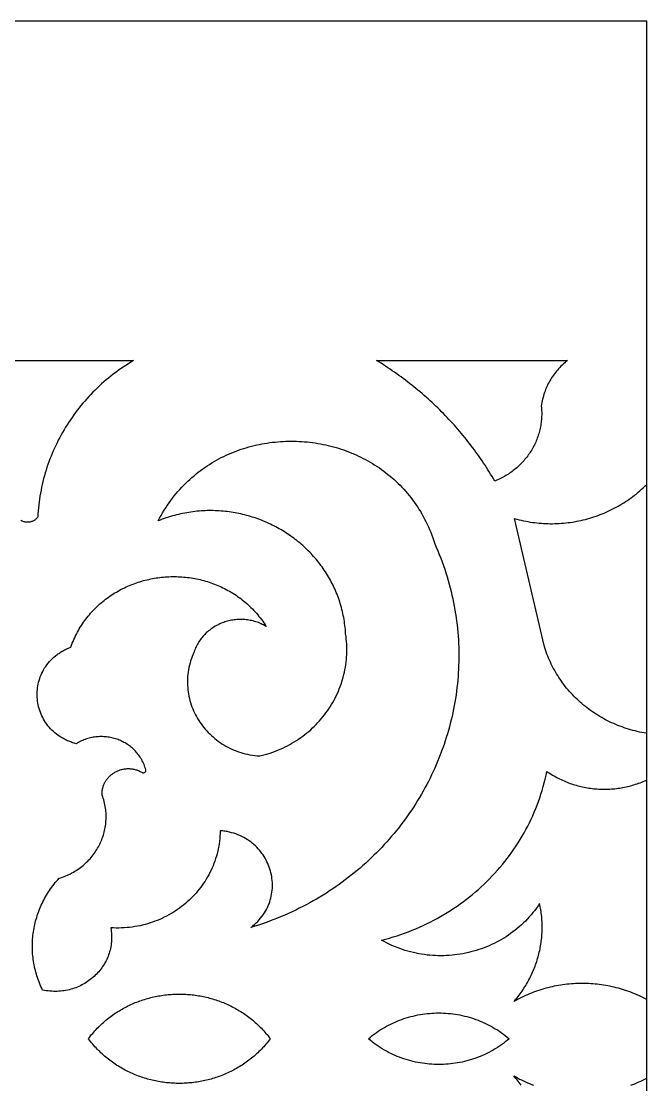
# Model space of a CAD drawing. Extents: x -167 to 167, y -60 to 60.
# Drawn here: x 129.8 to 166.7, y -2.7 to 60 of the extents above; entities that cross this region are included whole.
import ezdxf

# ---------------------------------------------------------------- set-up
doc = ezdxf.new("R2010")
doc.units = 0
doc.header["$MEASUREMENT"] = 0
doc.layers.add('LAYER_1', color=18, linetype='CONTINUOUS')

msp = doc.modelspace()

# ---------------------------------------------------------------- linework, layer by layer
at = {"layer": 'LAYER_1'}
for points in [[(166.732, -60), (166.732, 60), (-166.732, 60), (-166.732, -60)], [(161.969, 39.932), (161.892, 39.863), (161.817, 39.793), (161.744, 39.723), (161.672, 39.652), (161.603, 39.58), (161.536, 39.506), (161.47, 39.432), (161.407, 39.358), (161.346, 39.282), (161.286, 39.205), (161.229, 39.127), (161.173, 39.048), (161.12, 38.967), (161.068, 38.886), (161.019, 38.804), (160.972, 38.72), (160.926, 38.635), (160.883, 38.549), (160.842, 38.462), (160.803, 38.373), (160.766, 38.283), (160.731, 38.192), (160.698, 38.099), (160.668, 38.005), (160.639, 37.909), (160.613, 37.812), (160.589, 37.713), (160.567, 37.613), (160.547, 37.511), (160.529, 37.408), (160.514, 37.303), (160.522, 37.214), (160.529, 37.125), (160.533, 37.037), (160.536, 36.949), (160.537, 36.861), (160.536, 36.774), (160.533, 36.686), (160.528, 36.599), (160.522, 36.512), (160.514, 36.426), (160.504, 36.34), (160.492, 36.254), (160.478, 36.169), (160.463, 36.084), (160.446, 36), (160.427, 35.916), (160.406, 35.833), (160.384, 35.75), (160.36, 35.668), (160.334, 35.586), (160.307, 35.505), (160.278, 35.424), (160.248, 35.344), (160.215, 35.265), (160.182, 35.186), (160.146, 35.109), (160.109, 35.031), (160.071, 34.955), (160.031, 34.879), (159.989, 34.804), (159.946, 34.73), (159.902, 34.657), (159.856, 34.585), (159.808, 34.513), (159.759, 34.443), (159.709, 34.373), (159.657, 34.304), (159.604, 34.237), (159.549, 34.17), (159.493, 34.104), (159.435, 34.039), (159.376, 33.976), (159.316, 33.913), (159.255, 33.851), (159.192, 33.791), (159.128, 33.732), (159.062, 33.674), (158.995, 33.617), (158.927, 33.561), (158.858, 33.507), (158.788, 33.453), (158.716, 33.401), (158.643, 33.351), (158.569, 33.302), (158.493, 33.254), (158.417, 33.207), (158.339, 33.162), (158.26, 33.118), (158.18, 33.076), (158.099, 33.035), (158.017, 32.995), (157.934, 32.957), (157.85, 32.921), (157.764, 32.886), (157.685, 33.021), (157.606, 33.156), (157.525, 33.29), (157.443, 33.423), (157.36, 33.556), (157.276, 33.688), (157.191, 33.819), (157.105, 33.95), (157.018, 34.08), (156.929, 34.209), (156.84, 34.337), (156.75, 34.465), (156.659, 34.592), (156.567, 34.719), (156.474, 34.844), (156.379, 34.969), (156.284, 35.093), (156.188, 35.217), (156.091, 35.339), (155.993, 35.461), (155.894, 35.582), (155.794, 35.703), (155.693, 35.822), (155.591, 35.941), (155.488, 36.059), (155.384, 36.176), (155.279, 36.293), (155.174, 36.408), (155.067, 36.523), (154.959, 36.637), (154.851, 36.751), (154.741, 36.863), (154.631, 36.975), (154.52, 37.085), (154.408, 37.195), (154.295, 37.304), (154.181, 37.413), (154.066, 37.52), (153.95, 37.627), (153.834, 37.732), (153.716, 37.837), (153.598, 37.941), (153.479, 38.044), (153.359, 38.147), (153.238, 38.248), (153.117, 38.349), (152.994, 38.448), (152.871, 38.547), (152.747, 38.645), (152.622, 38.741), (152.496, 38.837), (152.369, 38.932), (152.242, 39.027), (152.114, 39.12), (151.985, 39.212), (151.855, 39.303), (151.724, 39.394), (151.593, 39.483), (151.461, 39.572), (151.328, 39.659), (151.194, 39.746), (151.059, 39.831), (150.924, 39.916), (150.788, 39.999), (162.048, 40)], [(145.916, 35.236), (146.074, 35.232), (146.232, 35.226), (146.389, 35.217), (146.546, 35.205), (146.703, 35.191), (146.86, 35.174), (147.016, 35.154), (147.172, 35.132), (147.328, 35.108), (147.483, 35.08), (147.637, 35.05), (147.792, 35.018), (147.945, 34.983), (148.098, 34.945), (148.25, 34.905), (148.402, 34.863), (148.552, 34.817), (148.702, 34.769), (148.852, 34.719), (149, 34.666), (149.147, 34.611), (149.293, 34.553), (149.439, 34.492), (149.583, 34.429), (149.726, 34.363), (149.868, 34.295), (150.009, 34.224), (150.149, 34.151), (150.287, 34.075), (150.424, 33.997), (150.559, 33.916), (150.694, 33.833), (150.826, 33.747), (150.958, 33.659), (151.087, 33.568), (151.216, 33.475), (151.342, 33.379), (151.467, 33.281), (151.59, 33.18), (151.712, 33.077), (151.831, 32.971), (151.949, 32.863), (152.065, 32.752), (152.179, 32.639), (152.291, 32.523), (152.401, 32.405), (152.509, 32.285), (152.614, 32.162), (152.718, 32.036), (152.819, 31.908), (152.919, 31.778), (153.016, 31.645), (153.11, 31.51), (153.203, 31.373), (153.292, 31.233), (153.38, 31.09), (153.465, 30.945), (153.547, 30.798), (153.627, 30.648), (153.704, 30.496), (153.779, 30.342), (153.851, 30.185), (153.92, 30.025), (153.986, 29.864), (154.049, 29.7), (154.11, 29.533), (154.167, 29.364), (154.222, 29.193), (154.316, 28.979), (154.407, 28.764), (154.495, 28.549), (154.579, 28.333), (154.66, 28.117), (154.737, 27.9), (154.812, 27.683), (154.883, 27.466), (154.951, 27.248), (155.015, 27.031), (155.077, 26.813), (155.135, 26.594), (155.19, 26.376), (155.242, 26.157), (155.29, 25.938), (155.336, 25.719), (155.378, 25.5), (155.417, 25.281), (155.453, 25.062), (155.486, 24.843), (155.516, 24.624), (155.543, 24.405), (155.566, 24.186), (155.587, 23.967), (155.605, 23.748), (155.619, 23.529), (155.631, 23.31), (155.639, 23.092), (155.645, 22.874), (155.647, 22.656), (155.647, 22.438), (155.643, 22.221), (155.637, 22.003), (155.628, 21.787), (155.615, 21.57), (155.6, 21.354), (155.582, 21.138), (155.561, 20.923), (155.537, 20.709), (155.511, 20.494), (155.481, 20.281), (155.449, 20.067), (155.414, 19.855), (155.376, 19.643), (155.335, 19.431), (155.291, 19.22), (155.245, 19.01), (155.196, 18.801), (155.144, 18.592), (155.089, 18.384), (155.032, 18.177), (154.971, 17.971), (154.909, 17.765), (154.843, 17.56), (154.775, 17.357), (154.704, 17.154), (154.63, 16.952), (154.554, 16.751), (154.475, 16.551), (154.394, 16.351), (154.31, 16.153), (154.223, 15.956), (154.134, 15.76), (154.042, 15.566), (153.948, 15.372), (153.851, 15.179), (153.752, 14.988), (153.65, 14.798), (153.545, 14.609), (153.438, 14.421), (153.329, 14.235), (153.217, 14.05), (153.102, 13.866), (152.986, 13.684), (152.866, 13.503), (152.745, 13.323), (152.62, 13.145), (152.494, 12.968), (152.365, 12.793), (152.234, 12.619), (152.1, 12.447), (151.964, 12.276), (151.826, 12.107), (151.685, 11.94), (151.542, 11.774), (151.397, 11.61), (151.249, 11.448), (151.099, 11.287), (150.947, 11.128), (150.793, 10.971), (150.636, 10.816), (150.478, 10.662), (150.317, 10.51), (150.153, 10.36), (149.988, 10.213), (149.82, 10.067), (149.65, 9.922), (149.478, 9.78), (149.304, 9.64), (149.128, 9.502), (148.95, 9.366), (148.769, 9.232), (148.587, 9.1), (148.402, 8.971), (148.216, 8.843), (148.027, 8.718), (147.836, 8.594), (147.643, 8.473), (147.448, 8.355), (147.252, 8.238), (147.053, 8.124), (146.852, 8.012), (146.649, 7.903), (146.444, 7.796), (146.238, 7.691), (146.029, 7.589), (145.818, 7.489), (145.606, 7.392), (145.392, 7.297), (145.175, 7.205), (144.957, 7.115), (144.737, 7.028), (144.515, 6.944), (144.292, 6.862), (144.066, 6.783), (143.839, 6.706), (143.61, 6.632), (143.379, 6.561), (143.434, 6.604), (143.488, 6.647), (143.54, 6.691), (143.592, 6.736), (143.642, 6.781), (143.69, 6.827), (143.784, 6.921), (143.873, 7.016), (143.956, 7.114), (144.035, 7.214), (144.109, 7.316), (144.178, 7.419), (144.242, 7.525), (144.301, 7.631), (144.355, 7.739), (144.405, 7.849), (144.45, 7.959), (144.49, 8.071), (144.526, 8.183), (144.557, 8.296), (144.584, 8.41), (144.606, 8.525), (144.624, 8.639), (144.637, 8.754), (144.646, 8.87), (144.65, 8.985), (144.651, 9.1), (144.646, 9.216), (144.638, 9.33), (144.626, 9.445), (144.609, 9.559), (144.588, 9.672), (144.563, 9.784), (144.534, 9.896), (144.502, 10.006), (144.465, 10.115), (144.424, 10.223), (144.379, 10.33), (144.331, 10.435), (144.279, 10.539), (144.222, 10.64), (144.163, 10.74), (144.099, 10.838), (144.032, 10.933), (143.961, 11.027), (143.887, 11.118), (143.809, 11.206), (143.728, 11.292), (143.643, 11.375), (143.555, 11.456), (143.463, 11.533), (143.368, 11.607), (143.27, 11.678), (143.168, 11.746), (143.063, 11.81), (142.955, 11.871), (142.844, 11.928), (142.73, 11.981), (142.613, 12.03), (142.492, 12.075), (142.369, 12.116), (142.243, 12.152), (142.114, 12.185), (142.048, 12.199), (141.982, 12.212), (141.914, 12.224), (141.847, 12.235), (141.778, 12.245), (141.709, 12.253), (141.639, 12.26), (141.568, 12.266), (141.564, 12.11), (141.556, 11.956), (141.544, 11.803), (141.528, 11.65), (141.507, 11.499), (141.483, 11.35), (141.454, 11.201), (141.422, 11.054), (141.386, 10.909), (141.346, 10.765), (141.302, 10.622), (141.255, 10.481), (141.204, 10.342), (141.15, 10.204), (141.092, 10.069), (141.031, 9.935), (140.966, 9.802), (140.898, 9.672), (140.827, 9.543), (140.752, 9.417), (140.674, 9.292), (140.594, 9.17), (140.51, 9.05), (140.423, 8.932), (140.333, 8.816), (140.24, 8.702), (140.145, 8.591), (140.046, 8.482), (139.945, 8.375), (139.841, 8.271), (139.735, 8.17), (139.626, 8.071), (139.515, 7.974), (139.401, 7.881), (139.284, 7.789), (139.166, 7.701), (139.045, 7.616), (138.922, 7.533), (138.796, 7.453), (138.669, 7.376), (138.539, 7.303), (138.408, 7.232), (138.274, 7.164), (138.139, 7.1), (138.001, 7.038), (137.862, 6.98), (137.721, 6.925), (137.579, 6.874), (137.435, 6.826), (137.289, 6.781), (137.142, 6.74), (136.993, 6.702), (136.843, 6.668), (136.691, 6.638), (136.539, 6.611), (136.385, 6.588), (136.229, 6.569), (136.073, 6.553), (135.915, 6.541), (135.757, 6.534), (135.598, 6.53), (135.437, 6.53), (135.276, 6.535), (135.114, 6.543), (135.131, 6.438), (135.145, 6.333), (135.156, 6.229), (135.163, 6.125), (135.166, 6.023), (135.166, 5.92), (135.162, 5.819), (135.156, 5.718), (135.146, 5.619), (135.132, 5.52), (135.116, 5.422), (135.096, 5.325), (135.074, 5.229), (135.048, 5.134), (135.019, 5.041), (134.988, 4.948), (134.953, 4.857), (134.916, 4.768), (134.876, 4.679), (134.834, 4.592), (134.788, 4.506), (134.74, 4.422), (134.69, 4.34), (134.637, 4.258), (134.582, 4.179), (134.524, 4.101), (134.464, 4.025), (134.402, 3.951), (134.337, 3.879), (134.27, 3.808), (134.202, 3.74), (134.131, 3.673), (134.058, 3.609), (133.983, 3.546), (133.906, 3.486), (133.828, 3.427), (133.748, 3.371), (133.665, 3.318), (133.582, 3.266), (133.496, 3.217), (133.409, 3.171), (133.321, 3.126), (133.231, 3.085), (133.139, 3.045), (133.047, 3.009), (132.952, 2.975), (132.857, 2.944), (132.761, 2.915), (132.663, 2.89), (132.564, 2.867), (132.464, 2.847), (132.363, 2.83), (132.261, 2.816), (132.159, 2.805), (132.055, 2.797), (131.951, 2.793), (131.846, 2.791), (131.74, 2.793), (131.634, 2.798), (131.527, 2.806), (131.419, 2.818), (131.311, 2.833), (131.203, 2.852), (131.094, 2.874), (131.045, 2.977), (130.997, 3.08), (130.952, 3.184), (130.909, 3.288), (130.869, 3.393), (130.83, 3.498), (130.793, 3.604), (130.759, 3.71), (130.726, 3.817), (130.696, 3.924), (130.668, 4.031), (130.642, 4.139), (130.618, 4.246), (130.596, 4.354), (130.576, 4.463), (130.558, 4.571), (130.542, 4.68), (130.529, 4.788), (130.517, 4.897), (130.507, 5.006), (130.5, 5.115), (130.495, 5.224), (130.491, 5.333), (130.49, 5.442), (130.491, 5.551), (130.494, 5.66), (130.498, 5.768), (130.505, 5.877), (130.514, 5.985), (130.525, 6.093), (130.538, 6.201), (130.553, 6.309), (130.57, 6.416), (130.589, 6.524), (130.61, 6.63), (130.633, 6.737), (130.657, 6.843), (130.684, 6.949), (130.713, 7.054), (130.744, 7.159), (130.777, 7.263), (130.812, 7.367), (130.849, 7.47), (130.887, 7.573), (130.928, 7.675), (130.971, 7.776), (131.016, 7.877), (131.062, 7.977), (131.111, 8.076), (131.161, 8.175), (131.214, 8.273), (131.268, 8.37), (131.324, 8.466), (131.383, 8.562), (131.443, 8.656), (131.505, 8.75), (131.569, 8.843), (131.635, 8.934), (131.702, 9.025), (131.772, 9.115), (131.844, 9.204), (131.917, 9.291), (131.993, 9.378), (132.07, 9.464), (132.17, 9.495), (132.268, 9.529), (132.365, 9.565), (132.46, 9.603), (132.554, 9.643), (132.646, 9.686), (132.737, 9.73), (132.826, 9.777), (132.913, 9.825), (132.999, 9.876), (133.083, 9.928), (133.165, 9.982), (133.246, 10.039), (133.325, 10.096), (133.402, 10.156), (133.478, 10.217), (133.551, 10.28), (133.623, 10.345), (133.693, 10.411), (133.762, 10.479), (133.828, 10.548), (133.892, 10.619), (133.955, 10.691), (134.015, 10.765), (134.074, 10.839), (134.131, 10.916), (134.185, 10.993), (134.238, 11.072), (134.288, 11.151), (134.337, 11.232), (134.383, 11.314), (134.428, 11.397), (134.47, 11.482), (134.51, 11.567), (134.548, 11.653), (134.583, 11.739), (134.617, 11.827), (134.648, 11.916), (134.677, 12.005), (134.704, 12.095), (134.728, 12.186), (134.75, 12.277), (134.77, 12.369), (134.787, 12.462), (134.802, 12.555), (134.815, 12.648), (134.825, 12.742), (134.833, 12.837), (134.838, 12.932), (134.841, 13.027), (134.841, 13.122), (134.839, 13.218), (134.834, 13.313), (134.826, 13.409), (134.816, 13.505), (134.804, 13.602), (134.789, 13.698), (134.771, 13.794), (134.75, 13.89), (134.727, 13.986), (134.701, 14.082), (134.672, 14.178), (134.641, 14.273), (134.606, 14.368), (134.605, 14.424), (134.605, 14.478), (134.607, 14.532), (134.611, 14.585), (134.617, 14.638), (134.625, 14.69), (134.635, 14.741), (134.647, 14.791), (134.66, 14.841), (134.675, 14.89), (134.692, 14.938), (134.71, 14.985), (134.73, 15.031), (134.751, 15.076), (134.774, 15.121), (134.798, 15.164), (134.824, 15.207), (134.851, 15.248), (134.88, 15.289), (134.91, 15.328), (134.941, 15.367), (134.973, 15.404), (135.007, 15.44), (135.042, 15.475), (135.078, 15.509), (135.115, 15.542), (135.153, 15.574), (135.192, 15.605), (135.232, 15.634), (135.273, 15.662), (135.314, 15.689), (135.357, 15.714), (135.401, 15.738), (135.445, 15.761), (135.49, 15.783), (135.536, 15.803), (135.582, 15.821), (135.629, 15.839), (135.677, 15.855), (135.725, 15.869), (135.774, 15.882), (135.823, 15.893), (135.873, 15.903), (135.923, 15.911), (135.973, 15.918), (136.024, 15.923), (136.075, 15.927), (136.126, 15.928), (136.178, 15.929), (136.229, 15.927), (136.281, 15.924), (136.333, 15.919), (136.385, 15.912), (136.437, 15.904), (136.488, 15.893), (136.54, 15.881), (136.592, 15.867), (136.644, 15.852), (136.695, 15.834), (136.746, 15.814), (136.797, 15.793), (136.848, 15.769), (136.898, 15.744), (136.948, 15.716), (136.969, 15.704), (136.992, 15.695), (137.014, 15.69), (137.036, 15.688), (137.058, 15.69), (137.08, 15.694), (137.1, 15.702), (137.119, 15.712), (137.136, 15.725), (137.151, 15.74), (137.164, 15.757), (137.175, 15.775), (137.182, 15.796), (137.186, 15.818), (137.186, 15.841), (137.182, 15.864), (137.159, 15.944), (137.134, 16.023), (137.107, 16.1), (137.077, 16.176), (137.046, 16.25), (137.012, 16.323), (136.976, 16.394), (136.938, 16.464), (136.898, 16.532), (136.856, 16.598), (136.812, 16.664), (136.766, 16.727), (136.719, 16.789), (136.67, 16.849), (136.619, 16.908), (136.566, 16.965), (136.512, 17.021), (136.456, 17.074), (136.399, 17.126), (136.341, 17.176), (136.281, 17.225), (136.22, 17.272), (136.157, 17.317), (136.093, 17.36), (136.028, 17.401), (135.962, 17.441), (135.895, 17.478), (135.826, 17.514), (135.757, 17.548), (135.687, 17.58), (135.616, 17.61), (135.544, 17.638), (135.471, 17.664), (135.397, 17.688), (135.323, 17.71), (135.248, 17.731), (135.173, 17.749), (135.097, 17.765), (135.02, 17.779), (134.943, 17.79), (134.866, 17.8), (134.788, 17.808), (134.71, 17.813), (134.631, 17.816), (134.553, 17.818), (134.474, 17.816), (134.395, 17.813), (134.316, 17.807), (134.237, 17.8), (134.159, 17.789), (134.08, 17.777), (134.001, 17.762), (133.923, 17.745), (133.845, 17.726), (133.767, 17.704), (133.689, 17.68), (133.612, 17.653), (133.535, 17.624), (133.459, 17.593), (133.383, 17.559), (133.308, 17.522), (133.233, 17.483), (133.159, 17.442), (133.086, 17.398), (133.018, 17.416), (132.951, 17.436), (132.886, 17.456), (132.821, 17.478), (132.757, 17.5), (132.694, 17.524), (132.632, 17.549), (132.571, 17.575), (132.512, 17.601), (132.453, 17.629), (132.395, 17.658), (132.338, 17.688), (132.282, 17.718), (132.227, 17.75), (132.12, 17.816), (132.017, 17.885), (131.919, 17.958), (131.824, 18.034), (131.733, 18.113), (131.647, 18.195), (131.564, 18.28), (131.485, 18.367), (131.411, 18.457), (131.34, 18.55), (131.274, 18.645), (131.211, 18.741), (131.153, 18.84), (131.099, 18.941), (131.049, 19.043), (131.003, 19.147), (130.961, 19.253), (130.924, 19.359), (130.89, 19.467), (130.861, 19.576), (130.835, 19.686), (130.814, 19.797), (130.797, 19.908), (130.785, 20.02), (130.776, 20.132), (130.772, 20.244), (130.772, 20.357), (130.776, 20.469), (130.784, 20.581), (130.796, 20.693), (130.813, 20.804), (130.834, 20.915), (130.859, 21.025), (130.889, 21.134), (130.922, 21.243), (130.96, 21.35), (131.003, 21.455), (131.049, 21.56), (131.1, 21.663), (131.155, 21.764), (131.214, 21.863), (131.278, 21.96), (131.346, 22.056), (131.419, 22.149), (131.495, 22.239), (131.577, 22.328), (131.662, 22.413), (131.752, 22.496), (131.846, 22.576), (131.945, 22.652), (131.995, 22.69), (132.047, 22.726), (132.101, 22.762), (132.155, 22.796), (132.21, 22.83), (132.267, 22.863), (132.324, 22.895), (132.383, 22.926), (132.443, 22.957), (132.503, 22.986), (132.565, 23.014), (132.628, 23.042), (132.693, 23.068), (132.758, 23.093), (132.8, 23.208), (132.844, 23.321), (132.89, 23.432), (132.937, 23.542), (132.987, 23.651), (133.038, 23.758), (133.091, 23.863), (133.145, 23.967), (133.202, 24.069), (133.26, 24.17), (133.319, 24.269), (133.38, 24.366), (133.443, 24.462), (133.507, 24.557), (133.573, 24.649), (133.641, 24.741), (133.709, 24.83), (133.78, 24.918), (133.851, 25.005), (133.924, 25.09), (133.999, 25.173), (134.075, 25.255), (134.152, 25.335), (134.23, 25.414), (134.31, 25.491), (134.391, 25.566), (134.473, 25.64), (134.556, 25.712), (134.64, 25.782), (134.726, 25.851), (134.813, 25.918), (134.9, 25.984), (134.989, 26.048), (135.079, 26.111), (135.17, 26.171), (135.261, 26.231), (135.354, 26.288), (135.448, 26.344), (135.542, 26.398), (135.638, 26.451), (135.734, 26.502), (135.831, 26.551), (135.929, 26.599), (136.027, 26.645), (136.126, 26.689), (136.226, 26.732), (136.327, 26.773), (136.428, 26.812), (136.53, 26.85), (136.633, 26.886), (136.736, 26.92), (136.839, 26.953), (136.944, 26.984), (137.048, 27.013), (137.153, 27.041), (137.259, 27.067), (137.365, 27.091), (137.471, 27.114), (137.578, 27.134), (137.685, 27.154), (137.792, 27.171), (137.9, 27.187), (138.007, 27.201), (138.116, 27.213), (138.224, 27.224), (138.332, 27.233), (138.441, 27.24), (138.549, 27.245), (138.658, 27.249), (138.767, 27.251), (138.876, 27.251), (138.985, 27.25), (139.094, 27.247), (139.203, 27.242), (139.311, 27.235), (139.42, 27.227), (139.529, 27.217), (139.637, 27.205), (139.745, 27.191), (139.853, 27.176), (139.961, 27.159), (140.069, 27.14), (140.176, 27.119), (140.283, 27.096), (140.39, 27.072), (140.496, 27.046), (140.602, 27.018), (140.707, 26.989), (140.812, 26.958), (140.917, 26.924), (141.021, 26.89), (141.124, 26.853), (141.227, 26.814), (141.33, 26.774), (141.432, 26.732), (141.533, 26.688), (141.633, 26.642), (141.733, 26.595), (141.833, 26.546), (141.931, 26.495), (142.029, 26.442), (142.126, 26.387), (142.222, 26.33), (142.317, 26.272), (142.411, 26.212), (142.505, 26.15), (142.597, 26.086), (142.689, 26.02), (142.78, 25.953), (142.869, 25.883), (142.958, 25.812), (143.046, 25.739), (143.132, 25.664), (143.217, 25.587), (143.302, 25.509), (143.385, 25.428), (143.467, 25.346), (143.548, 25.261), (143.627, 25.175), (143.705, 25.087), (143.782, 24.998), (143.858, 24.906), (143.932, 24.812), (144.005, 24.717), (144.076, 24.62), (144.147, 24.52), (144.215, 24.419), (144.282, 24.316), (144.207, 24.359), (144.132, 24.399), (144.055, 24.437), (143.979, 24.473), (143.901, 24.506), (143.823, 24.536), (143.745, 24.565), (143.666, 24.591), (143.587, 24.614), (143.508, 24.636), (143.428, 24.655), (143.348, 24.671), (143.268, 24.686), (143.188, 24.698), (143.108, 24.708), (143.027, 24.716), (142.947, 24.722), (142.867, 24.725), (142.787, 24.726), (142.707, 24.726), (142.627, 24.723), (142.547, 24.717), (142.468, 24.71), (142.389, 24.701), (142.31, 24.69), (142.232, 24.676), (142.155, 24.661), (142.077, 24.643), (142.001, 24.624), (141.925, 24.603), (141.849, 24.579), (141.775, 24.554), (141.701, 24.527), (141.628, 24.497), (141.555, 24.466), (141.484, 24.433), (141.414, 24.398), (141.344, 24.362), (141.276, 24.323), (141.208, 24.283), (141.142, 24.241), (141.077, 24.197), (141.013, 24.151), (140.95, 24.103), (140.889, 24.054), (140.829, 24.003), (140.77, 23.951), (140.713, 23.896), (140.657, 23.84), (140.603, 23.783), (140.55, 23.723), (140.499, 23.662), (140.45, 23.6), (140.402, 23.536), (140.356, 23.47), (140.312, 23.403), (140.27, 23.334), (140.229, 23.263), (140.191, 23.192), (140.155, 23.118), (140.12, 23.043), (140.088, 22.967), (140.058, 22.889), (140.029, 22.81), (139.972, 22.68), (139.919, 22.548), (139.872, 22.417), (139.828, 22.285), (139.79, 22.153), (139.755, 22.021), (139.726, 21.889), (139.7, 21.756), (139.68, 21.624), (139.663, 21.492), (139.651, 21.36), (139.643, 21.229), (139.639, 21.097), (139.64, 20.967), (139.644, 20.836), (139.653, 20.707), (139.666, 20.578), (139.682, 20.45), (139.703, 20.322), (139.727, 20.196), (139.755, 20.07), (139.788, 19.946), (139.823, 19.822), (139.863, 19.7), (139.906, 19.579), (139.952, 19.46), (140.003, 19.342), (140.056, 19.225), (140.113, 19.11), (140.174, 18.997), (140.238, 18.885), (140.305, 18.776), (140.375, 18.668), (140.449, 18.562), (140.525, 18.458), (140.605, 18.356), (140.688, 18.257), (140.774, 18.16), (140.863, 18.065), (140.955, 17.972), (141.049, 17.882), (141.147, 17.795), (141.247, 17.71), (141.35, 17.628), (141.456, 17.549), (141.564, 17.472), (141.675, 17.399), (141.788, 17.328), (141.904, 17.261), (142.022, 17.197), (142.143, 17.136), (142.266, 17.079), (142.391, 17.024), (142.518, 16.974), (142.648, 16.927), (142.78, 16.883), (142.914, 16.844), (143.05, 16.808), (143.188, 16.776), (143.328, 16.747), (143.469, 16.723), (143.613, 16.703), (143.759, 16.687), (143.906, 16.676), (144.063, 16.714), (144.219, 16.756), (144.373, 16.801), (144.525, 16.849), (144.675, 16.901), (144.823, 16.956), (144.969, 17.014), (145.114, 17.075), (145.256, 17.139), (145.396, 17.206), (145.535, 17.276), (145.671, 17.349), (145.805, 17.425), (145.936, 17.503), (146.066, 17.584), (146.193, 17.668), (146.318, 17.755), (146.441, 17.844), (146.561, 17.935), (146.679, 18.03), (146.795, 18.126), (146.908, 18.225), (147.018, 18.326), (147.126, 18.43), (147.232, 18.536), (147.335, 18.644), (147.435, 18.754), (147.532, 18.866), (147.627, 18.981), (147.719, 19.097), (147.809, 19.215), (147.895, 19.335), (147.979, 19.457), (148.06, 19.581), (148.137, 19.706), (148.212, 19.833), (148.284, 19.962), (148.353, 20.093), (148.419, 20.225), (148.482, 20.358), (148.542, 20.493), (148.598, 20.629), (148.651, 20.767), (148.701, 20.906), (148.748, 21.046), (148.792, 21.187), (148.832, 21.33), (148.869, 21.474), (148.902, 21.618), (148.932, 21.764), (148.959, 21.91), (148.981, 22.058), (149.001, 22.206), (149.017, 22.355), (149.029, 22.505), (149.038, 22.656), (149.043, 22.807), (149.044, 22.959), (149.041, 23.111), (149.035, 23.264), (149.025, 23.418), (149.011, 23.571), (148.993, 23.725), (148.971, 23.88), (148.963, 24.004), (148.953, 24.127), (148.942, 24.249), (148.928, 24.371), (148.912, 24.491), (148.895, 24.612), (148.876, 24.731), (148.855, 24.85), (148.832, 24.967), (148.807, 25.085), (148.78, 25.201), (148.752, 25.316), (148.722, 25.431), (148.69, 25.545), (148.656, 25.658), (148.621, 25.77), (148.584, 25.881), (148.545, 25.992), (148.505, 26.101), (148.463, 26.21), (148.419, 26.318), (148.374, 26.425), (148.327, 26.531), (148.279, 26.636), (148.229, 26.74), (148.177, 26.843), (148.124, 26.946), (148.07, 27.047), (148.014, 27.147), (147.956, 27.246), (147.897, 27.345), (147.837, 27.442), (147.775, 27.538), (147.712, 27.634), (147.647, 27.728), (147.581, 27.821), (147.513, 27.913), (147.445, 28.004), (147.375, 28.094), (147.303, 28.183), (147.231, 28.271), (147.157, 28.358), (147.082, 28.443), (147.005, 28.528), (146.927, 28.611), (146.849, 28.693), (146.769, 28.774), (146.687, 28.854), (146.605, 28.933), (146.522, 29.01), (146.437, 29.087), (146.351, 29.162), (146.264, 29.235), (146.177, 29.308), (146.088, 29.379), (145.998, 29.45), (145.907, 29.518), (145.815, 29.586), (145.722, 29.652), (145.628, 29.717), (145.533, 29.781), (145.437, 29.843), (145.341, 29.904), (145.243, 29.964), (145.145, 30.022), (145.045, 30.079), (144.945, 30.135), (144.844, 30.189), (144.742, 30.242), (144.64, 30.294), (144.536, 30.344), (144.432, 30.393), (144.327, 30.44), (144.221, 30.486), (144.115, 30.53), (144.008, 30.573), (143.9, 30.614), (143.792, 30.654), (143.683, 30.693), (143.573, 30.73), (143.463, 30.765), (143.352, 30.799), (143.241, 30.832), (143.129, 30.863), (143.017, 30.892), (142.903, 30.92), (142.79, 30.946), (142.676, 30.97), (142.561, 30.994), (142.447, 31.015), (142.331, 31.035), (142.215, 31.053), (142.099, 31.07), (141.983, 31.084), (141.866, 31.098), (141.748, 31.109), (141.631, 31.119), (141.513, 31.128), (141.395, 31.134), (141.276, 31.139), (141.157, 31.142), (141.038, 31.143), (140.919, 31.143), (140.799, 31.141), (140.68, 31.137), (140.56, 31.132), (140.44, 31.124), (140.32, 31.115), (140.199, 31.104), (140.079, 31.091), (139.958, 31.077), (139.838, 31.061), (139.717, 31.042), (139.596, 31.022), (139.476, 31), (139.355, 30.976), (139.234, 30.951), (139.114, 30.923), (138.993, 30.894), (138.872, 30.862), (138.752, 30.829), (138.631, 30.794), (138.511, 30.757), (138.391, 30.718), (138.271, 30.676), (138.151, 30.633), (138.031, 30.588), (137.911, 30.541), (137.996, 30.701), (138.083, 30.858), (138.172, 31.012), (138.264, 31.163), (138.358, 31.312), (138.454, 31.458), (138.553, 31.6), (138.654, 31.74), (138.757, 31.878), (138.862, 32.012), (138.97, 32.144), (139.079, 32.272), (139.191, 32.398), (139.304, 32.522), (139.42, 32.642), (139.537, 32.76), (139.656, 32.874), (139.777, 32.987), (139.9, 33.096), (140.025, 33.202), (140.151, 33.306), (140.279, 33.407), (140.408, 33.505), (140.539, 33.601), (140.671, 33.694), (140.805, 33.784), (140.941, 33.871), (141.077, 33.956), (141.215, 34.037), (141.355, 34.116), (141.495, 34.193), (141.637, 34.266), (141.78, 34.337), (141.924, 34.406), (142.069, 34.471), (142.215, 34.534), (142.362, 34.594), (142.51, 34.651), (142.659, 34.706), (142.809, 34.758), (142.959, 34.807), (143.111, 34.854), (143.263, 34.897), (143.416, 34.939), (143.569, 34.977), (143.723, 35.013), (143.878, 35.046), (144.033, 35.077), (144.188, 35.105), (144.344, 35.13), (144.5, 35.152), (144.657, 35.172), (144.814, 35.189), (144.971, 35.204), (145.128, 35.216), (145.286, 35.225), (145.443, 35.232), (145.601, 35.236), (145.759, 35.237)], [(139.255, 2.632), (139.35, 2.63), (139.445, 2.626), (139.539, 2.622), (139.634, 2.616), (139.728, 2.609), (139.823, 2.601), (139.917, 2.591), (140.011, 2.58), (140.106, 2.568), (140.199, 2.554), (140.293, 2.54), (140.387, 2.524), (140.48, 2.506), (140.573, 2.488), (140.666, 2.468), (140.759, 2.446), (140.851, 2.424), (140.943, 2.4), (141.035, 2.375), (141.126, 2.349), (141.217, 2.321), (141.308, 2.292), (141.398, 2.262), (141.488, 2.231), (141.578, 2.198), (141.667, 2.164), (141.756, 2.128), (141.844, 2.092), (141.932, 2.054), (142.019, 2.015), (142.106, 1.974), (142.193, 1.932), (142.278, 1.889), (142.364, 1.845), (142.448, 1.799), (142.532, 1.752), (142.616, 1.704), (142.699, 1.655), (142.781, 1.604), (142.863, 1.552), (142.944, 1.499), (143.024, 1.444), (143.104, 1.388), (143.183, 1.331), (143.261, 1.272), (143.338, 1.213), (143.415, 1.152), (143.491, 1.089), (143.566, 1.026), (143.64, 0.961), (143.714, 0.895), (143.786, 0.827), (143.858, 0.758), (143.929, 0.688), (143.999, 0.617), (144.069, 0.544), (144.137, 0.47), (144.204, 0.395), (144.271, 0.319), (144.336, 0.241), (144.4, 0.162), (144.464, 0.082), (144.526, 0), (144.464, -0.082), (144.4, -0.162), (144.336, -0.241), (144.271, -0.319), (144.204, -0.395), (144.137, -0.47), (144.069, -0.544), (143.999, -0.617), (143.929, -0.688), (143.858, -0.758), (143.786, -0.827), (143.714, -0.895), (143.64, -0.961), (143.566, -1.026), (143.491, -1.089), (143.415, -1.152), (143.338, -1.213), (143.261, -1.272), (143.183, -1.331), (143.104, -1.388), (143.024, -1.444), (142.944, -1.499), (142.863, -1.552), (142.781, -1.604), (142.699, -1.655), (142.616, -1.704), (142.532, -1.752), (142.448, -1.799), (142.364, -1.845), (142.278, -1.889), (142.193, -1.932), (142.106, -1.974), (142.019, -2.015), (141.932, -2.054), (141.844, -2.092), (141.756, -2.128), (141.667, -2.164), (141.578, -2.198), (141.488, -2.231), (141.398, -2.262), (141.308, -2.292), (141.217, -2.321), (141.126, -2.349), (141.035, -2.375), (140.943, -2.4), (140.851, -2.424), (140.759, -2.446), (140.666, -2.468), (140.573, -2.488), (140.48, -2.506), (140.387, -2.524), (140.293, -2.54), (140.199, -2.554), (140.106, -2.568), (140.011, -2.58), (139.917, -2.591), (139.823, -2.601), (139.728, -2.609), (139.634, -2.616), (139.539, -2.622), (139.445, -2.626), (139.35, -2.63), (139.255, -2.632), (139.16, -2.632), (139.065, -2.632), (138.971, -2.63), (138.876, -2.626), (138.781, -2.622), (138.686, -2.616), (138.592, -2.609), (138.497, -2.601), (138.403, -2.591), (138.309, -2.58), (138.215, -2.568), (138.121, -2.554), (138.027, -2.54), (137.934, -2.524), (137.84, -2.506), (137.747, -2.488), (137.654, -2.468), (137.562, -2.446), (137.469, -2.424), (137.377, -2.4), (137.285, -2.375), (137.194, -2.349), (137.103, -2.321), (137.012, -2.292), (136.922, -2.262), (136.832, -2.231), (136.742, -2.198), (136.653, -2.164), (136.564, -2.128), (136.476, -2.092), (136.388, -2.054), (136.301, -2.015), (136.214, -1.974), (136.128, -1.932), (136.042, -1.889), (135.957, -1.845), (135.872, -1.799), (135.788, -1.752), (135.704, -1.704), (135.621, -1.655), (135.539, -1.604), (135.458, -1.552), (135.377, -1.499), (135.296, -1.444), (135.217, -1.388), (135.138, -1.331), (135.06, -1.272), (134.982, -1.213), (134.905, -1.152), (134.83, -1.089), (134.754, -1.026), (134.68, -0.961), (134.607, -0.895), (134.534, -0.827), (134.462, -0.758), (134.391, -0.688), (134.321, -0.617), (134.252, -0.544), (134.184, -0.47), (134.116, -0.395), (134.05, -0.319), (133.984, -0.241), (133.92, -0.162), (133.856, -0.082), (133.794, 0), (133.856, 0.082), (133.92, 0.162), (133.984, 0.241), (134.05, 0.319), (134.116, 0.395), (134.184, 0.47), (134.252, 0.544), (134.321, 0.617), (134.391, 0.688), (134.462, 0.758), (134.534, 0.827), (134.607, 0.895), (134.68, 0.961), (134.754, 1.026), (134.83, 1.089), (134.905, 1.152), (134.982, 1.213), (135.06, 1.272), (135.138, 1.331), (135.217, 1.388), (135.296, 1.444), (135.377, 1.499), (135.458, 1.552), (135.539, 1.604), (135.621, 1.655), (135.704, 1.704), (135.788, 1.752), (135.872, 1.799), (135.957, 1.845), (136.042, 1.889), (136.128, 1.932), (136.214, 1.974), (136.301, 2.015), (136.388, 2.054), (136.476, 2.092), (136.564, 2.128), (136.653, 2.164), (136.742, 2.198), (136.832, 2.231), (136.922, 2.262), (137.012, 2.292), (137.103, 2.321), (137.194, 2.349), (137.285, 2.375), (137.377, 2.4), (137.469, 2.424), (137.562, 2.446), (137.654, 2.468), (137.747, 2.488), (137.84, 2.506), (137.934, 2.524), (138.027, 2.54), (138.121, 2.554), (138.215, 2.568), (138.309, 2.58), (138.403, 2.591), (138.497, 2.601), (138.592, 2.609), (138.686, 2.616), (138.781, 2.622), (138.876, 2.626), (138.971, 2.63), (139.065, 2.632), (139.16, 2.632)], [(154.605, 1.52), (154.744, 1.515), (154.883, 1.508), (155.021, 1.497), (155.16, 1.484), (155.298, 1.468), (155.436, 1.448), (155.574, 1.426), (155.711, 1.401), (155.847, 1.373), (155.983, 1.341), (156.118, 1.307), (156.253, 1.27), (156.387, 1.23), (156.52, 1.187), (156.653, 1.141), (156.784, 1.092), (156.915, 1.04), (157.044, 0.985), (157.173, 0.927), (157.3, 0.866), (157.426, 0.802), (157.551, 0.735), (157.675, 0.665), (157.798, 0.593), (157.919, 0.517), (158.038, 0.438), (158.156, 0.356), (158.273, 0.272), (158.388, 0.184), (158.501, 0.094), (158.612, 0), (158.501, -0.094), (158.388, -0.184), (158.273, -0.272), (158.156, -0.356), (158.038, -0.438), (157.919, -0.517), (157.798, -0.593), (157.675, -0.665), (157.551, -0.735), (157.426, -0.802), (157.3, -0.866), (157.173, -0.927), (157.044, -0.985), (156.915, -1.04), (156.784, -1.092), (156.653, -1.141), (156.52, -1.187), (156.387, -1.23), (156.253, -1.27), (156.118, -1.307), (155.983, -1.341), (155.847, -1.373), (155.711, -1.401), (155.574, -1.426), (155.436, -1.448), (155.298, -1.468), (155.16, -1.484), (155.021, -1.497), (154.883, -1.508), (154.744, -1.515), (154.605, -1.52), (154.466, -1.521), (154.327, -1.52), (154.188, -1.515), (154.049, -1.508), (153.91, -1.497), (153.772, -1.484), (153.634, -1.468), (153.496, -1.448), (153.358, -1.426), (153.221, -1.401), (153.085, -1.373), (152.949, -1.341), (152.813, -1.307), (152.678, -1.27), (152.544, -1.23), (152.411, -1.187), (152.279, -1.141), (152.147, -1.092), (152.017, -1.04), (151.887, -0.985), (151.759, -0.927), (151.631, -0.866), (151.505, -0.802), (151.38, -0.735), (151.256, -0.665), (151.134, -0.593), (151.013, -0.517), (150.894, -0.438), (150.775, -0.356), (150.659, -0.272), (150.544, -0.184), (150.431, -0.094), (150.319, 0), (150.431, 0.094), (150.544, 0.184), (150.659, 0.272), (150.775, 0.356), (150.894, 0.438), (151.013, 0.517), (151.134, 0.593), (151.256, 0.665), (151.38, 0.735), (151.505, 0.802), (151.631, 0.866), (151.759, 0.927), (151.887, 0.985), (152.017, 1.04), (152.147, 1.092), (152.279, 1.141), (152.411, 1.187), (152.544, 1.23), (152.678, 1.27), (152.813, 1.307), (152.949, 1.341), (153.085, 1.373), (153.221, 1.401), (153.358, 1.426), (153.496, 1.448), (153.634, 1.468), (153.772, 1.484), (153.91, 1.497), (154.049, 1.508), (154.188, 1.515), (154.327, 1.52), (154.466, 1.521)]]:
    msp.add_lwpolyline(points, close=True, dxfattribs=at)
for points in [[(125.578, 40), (136.462, 40), (136.306, 39.905), (136.152, 39.809), (135.999, 39.71), (135.848, 39.609), (135.699, 39.507), (135.552, 39.402), (135.407, 39.295), (135.264, 39.186), (135.123, 39.076), (134.984, 38.963), (134.847, 38.849), (134.711, 38.732), (134.578, 38.614), (134.447, 38.494), (134.317, 38.373), (134.19, 38.249), (134.065, 38.124), (133.942, 37.997), (133.821, 37.869), (133.703, 37.738), (133.586, 37.607), (133.471, 37.473), (133.359, 37.338), (133.249, 37.202), (133.141, 37.064), (133.035, 36.924), (132.932, 36.783), (132.83, 36.641), (132.731, 36.497), (132.635, 36.352), (132.54, 36.205), (132.448, 36.058), (132.358, 35.908), (132.271, 35.758), (132.185, 35.606), (132.103, 35.453), (132.022, 35.299), (131.944, 35.144), (131.869, 34.987), (131.796, 34.829), (131.725, 34.671), (131.657, 34.511), (131.591, 34.35), (131.528, 34.188), (131.467, 34.025), (131.409, 33.861), (131.353, 33.696), (131.3, 33.531), (131.25, 33.364), (131.202, 33.196), (131.156, 33.028), (131.114, 32.859), (131.073, 32.689), (131.036, 32.518), (131.001, 32.347), (130.969, 32.175), (130.94, 32.002), (130.913, 31.828), (130.889, 31.654), (130.868, 31.479), (130.85, 31.304), (130.834, 31.128), (130.821, 30.951), (130.811, 30.774), (130.786, 30.738), (130.758, 30.703), (130.728, 30.671), (130.697, 30.641), (130.665, 30.613), (130.631, 30.587), (130.595, 30.564), (130.559, 30.543), (130.521, 30.524), (130.483, 30.507), (130.444, 30.493), (130.404, 30.481), (130.363, 30.471), (130.322, 30.463), (130.281, 30.458), (130.24, 30.455), (130.198, 30.454), (130.156, 30.456), (130.115, 30.46), (130.074, 30.466), (130.033, 30.474), (129.992, 30.485), (129.952, 30.498), (129.913, 30.513), (129.875, 30.531), (129.837, 30.551), (129.801, 30.573)], [(166.732, 18.013), (166.732, 18.013), (166.571, 18.035), (166.437, 18.06), (166.304, 18.088), (166.172, 18.117), (166.041, 18.149), (165.91, 18.183), (165.781, 18.219), (165.653, 18.257), (165.525, 18.297), (165.398, 18.34), (165.273, 18.384), (165.148, 18.431), (165.025, 18.479), (164.903, 18.53), (164.781, 18.582), (164.661, 18.637), (164.542, 18.693), (164.424, 18.751), (164.308, 18.812), (164.192, 18.874), (164.078, 18.938), (163.965, 19.004), (163.854, 19.072), (163.743, 19.141), (163.634, 19.212), (163.527, 19.286), (163.42, 19.36), (163.316, 19.437), (163.212, 19.515), (163.11, 19.595), (163.01, 19.677), (162.911, 19.76), (162.813, 19.845), (162.717, 19.932), (162.623, 20.02), (162.53, 20.11), (162.439, 20.201), (162.35, 20.294), (162.262, 20.389), (162.176, 20.485), (162.091, 20.582), (162.008, 20.681), (161.927, 20.781), (161.848, 20.883), (161.771, 20.986), (161.695, 21.09), (161.622, 21.196), (161.55, 21.303), (161.48, 21.412), (161.412, 21.522), (161.345, 21.633), (161.281, 21.745), (161.219, 21.859), (161.159, 21.974), (161.101, 22.09), (161.045, 22.207), (160.991, 22.325), (160.939, 22.445), (160.889, 22.565), (160.841, 22.687), (160.796, 22.81), (160.753, 22.934), (160.712, 23.059), (160.673, 23.185), (158.94, 30.671), (159.071, 30.635), (159.201, 30.602), (159.332, 30.571), (159.463, 30.543), (159.594, 30.516), (159.726, 30.492), (159.857, 30.47), (159.989, 30.451), (160.121, 30.433), (160.253, 30.418), (160.385, 30.405), (160.517, 30.394), (160.649, 30.386), (160.781, 30.379), (160.912, 30.375), (161.044, 30.373), (161.176, 30.373), (161.307, 30.375), (161.438, 30.379), (161.57, 30.386), (161.7, 30.394), (161.831, 30.405), (161.961, 30.418), (162.091, 30.433), (162.221, 30.45), (162.35, 30.469), (162.479, 30.49), (162.607, 30.514), (162.735, 30.539), (162.863, 30.566), (162.99, 30.596), (163.116, 30.627), (163.242, 30.661), (163.367, 30.696), (163.492, 30.734), (163.615, 30.774), (163.739, 30.815), (163.861, 30.859), (163.983, 30.905), (164.104, 30.952), (164.224, 31.002), (164.344, 31.053), (164.462, 31.107), (164.58, 31.163), (164.697, 31.22), (164.813, 31.28), (164.927, 31.341), (165.041, 31.404), (165.154, 31.469), (165.266, 31.537), (165.377, 31.606), (165.486, 31.677), (165.595, 31.749), (165.702, 31.824), (165.808, 31.901), (165.913, 31.979), (166.017, 32.06), (166.119, 32.142), (166.22, 32.226), (166.32, 32.312), (166.419, 32.4), (166.516, 32.489), (166.611, 32.581), (166.732, 32.674)], [(166.732, 2.319), (166.732, 2.319), (166.615, 2.379), (166.499, 2.437), (166.383, 2.493), (166.265, 2.547), (166.147, 2.599), (166.028, 2.649), (165.909, 2.697), (165.789, 2.743), (165.668, 2.787), (165.547, 2.83), (165.425, 2.87), (165.303, 2.908), (165.18, 2.944), (165.057, 2.979), (164.933, 3.011), (164.809, 3.041), (164.685, 3.07), (164.56, 3.096), (164.435, 3.121), (164.31, 3.143), (164.184, 3.164), (164.059, 3.182), (163.932, 3.199), (163.806, 3.213), (163.68, 3.226), (163.553, 3.237), (163.426, 3.245), (163.3, 3.252), (163.173, 3.257), (163.046, 3.26), (162.919, 3.261), (162.792, 3.259), (162.665, 3.256), (162.538, 3.251), (162.412, 3.244), (162.285, 3.235), (162.159, 3.224), (162.032, 3.211), (161.906, 3.197), (161.78, 3.18), (161.655, 3.161), (161.529, 3.14), (161.404, 3.118), (161.279, 3.093), (161.155, 3.066), (161.031, 3.038), (160.907, 3.007), (160.784, 2.975), (160.661, 2.94), (160.539, 2.904), (160.417, 2.865), (160.295, 2.825), (160.175, 2.783), (160.054, 2.739), (159.935, 2.692), (159.816, 2.644), (159.698, 2.594), (159.58, 2.542), (159.463, 2.488), (159.347, 2.432), (159.231, 2.374), (159.117, 2.314), (159.003, 2.253), (158.89, 2.189), (158.955, 2.264), (159.019, 2.341), (159.082, 2.418), (159.144, 2.495), (159.205, 2.574), (159.264, 2.653), (159.322, 2.733), (159.378, 2.814), (159.434, 2.895), (159.488, 2.977), (159.541, 3.059), (159.593, 3.142), (159.643, 3.226), (159.692, 3.311), (159.74, 3.396), (159.786, 3.481), (159.831, 3.567), (159.875, 3.654), (159.917, 3.741), (159.959, 3.829), (159.998, 3.917), (160.037, 4.006), (160.074, 4.095), (160.11, 4.184), (160.145, 4.274), (160.178, 4.365), (160.21, 4.456), (160.24, 4.547), (160.269, 4.639), (160.297, 4.731), (160.324, 4.823), (160.349, 4.916), (160.373, 5.009), (160.395, 5.102), (160.416, 5.196), (160.436, 5.29), (160.454, 5.384), (160.471, 5.479), (160.487, 5.573), (160.501, 5.668), (160.513, 5.764), (160.525, 5.859), (160.535, 5.955), (160.543, 6.05), (160.55, 6.146), (160.556, 6.242), (160.561, 6.339), (160.563, 6.435), (160.565, 6.531), (160.565, 6.628), (160.564, 6.724), (160.561, 6.821), (160.557, 6.918), (160.551, 7.015), (160.544, 7.111), (160.535, 7.208), (160.525, 7.305), (160.514, 7.402), (160.501, 7.498), (160.486, 7.595), (160.47, 7.691), (160.453, 7.788), (160.434, 7.884), (160.414, 7.981), (160.319, 7.84), (160.222, 7.703), (160.121, 7.568), (160.018, 7.437), (159.911, 7.309), (159.802, 7.184), (159.69, 7.062), (159.575, 6.943), (159.458, 6.828), (159.338, 6.715), (159.216, 6.606), (159.091, 6.5), (158.964, 6.397), (158.835, 6.298), (158.704, 6.201), (158.57, 6.108), (158.435, 6.019), (158.297, 5.932), (158.158, 5.849), (158.017, 5.769), (157.874, 5.693), (157.73, 5.62), (157.583, 5.55), (157.436, 5.484), (157.287, 5.421), (157.136, 5.362), (156.984, 5.306), (156.831, 5.253), (156.677, 5.204), (156.522, 5.159), (156.365, 5.117), (156.208, 5.079), (156.05, 5.044), (155.89, 5.013), (155.731, 4.985), (155.57, 4.961), (155.409, 4.94), (155.247, 4.924), (155.085, 4.91), (154.923, 4.901), (154.76, 4.895), (154.597, 4.893), (154.433, 4.895), (154.27, 4.9), (154.106, 4.909), (153.943, 4.922), (153.779, 4.938), (153.616, 4.959), (153.453, 4.983), (153.29, 5.011), (153.128, 5.043), (152.966, 5.079), (152.805, 5.119), (152.644, 5.162), (152.484, 5.21), (152.325, 5.261), (152.166, 5.317), (152.008, 5.376), (151.852, 5.439), (151.696, 5.506), (151.541, 5.578), (151.388, 5.653), (151.235, 5.733), (151.084, 5.816), (151.317, 5.876), (151.548, 5.939), (151.776, 6.007), (152.004, 6.078), (152.229, 6.153), (152.452, 6.231), (152.673, 6.313), (152.893, 6.399), (153.11, 6.488), (153.325, 6.581), (153.538, 6.677), (153.749, 6.777), (153.958, 6.88), (154.165, 6.986), (154.369, 7.096), (154.571, 7.209), (154.771, 7.326), (154.968, 7.445), (155.163, 7.568), (155.356, 7.694), (155.546, 7.823), (155.733, 7.955), (155.918, 8.09), (156.1, 8.228), (156.28, 8.369), (156.457, 8.513), (156.632, 8.66), (156.803, 8.809), (156.972, 8.962), (157.138, 9.117), (157.301, 9.275), (157.461, 9.435), (157.619, 9.599), (157.773, 9.764), (157.925, 9.933), (158.073, 10.104), (158.218, 10.277), (158.36, 10.453), (158.499, 10.631), (158.635, 10.812), (158.768, 10.995), (158.897, 11.18), (159.023, 11.368), (159.146, 11.557), (159.265, 11.749), (159.381, 11.943), (159.493, 12.14), (159.602, 12.338), (159.708, 12.538), (159.81, 12.741), (159.908, 12.945), (160.003, 13.151), (160.094, 13.359), (160.181, 13.569), (160.264, 13.781), (160.344, 13.994), (160.42, 14.21), (160.492, 14.426), (160.56, 14.645), (160.624, 14.865), (160.684, 15.087), (160.741, 15.31), (160.793, 15.535), (160.841, 15.761), (160.922, 15.707), (161.003, 15.653), (161.085, 15.602), (161.168, 15.551), (161.252, 15.502), (161.336, 15.455), (161.421, 15.409), (161.506, 15.364), (161.592, 15.321), (161.679, 15.28), (161.767, 15.239), (161.855, 15.201), (161.943, 15.164), (162.032, 15.128), (162.122, 15.093), (162.212, 15.061), (162.302, 15.029), (162.393, 14.999), (162.484, 14.971), (162.576, 14.944), (162.668, 14.919), (162.76, 14.895), (162.853, 14.872), (162.946, 14.851), (163.04, 14.832), (163.134, 14.814), (163.228, 14.797), (163.322, 14.782), (163.416, 14.769), (163.511, 14.757), (163.606, 14.746), (163.701, 14.737), (163.796, 14.73), (163.891, 14.724), (163.986, 14.719), (164.082, 14.716), (164.177, 14.714), (164.273, 14.714), (164.368, 14.716), (164.464, 14.719), (164.559, 14.723), (164.655, 14.73), (164.75, 14.737), (164.846, 14.746), (164.941, 14.757), (165.036, 14.769), (165.131, 14.783), (165.226, 14.798), (165.321, 14.814), (165.415, 14.833), (165.51, 14.853), (165.604, 14.874), (165.697, 14.897), (165.791, 14.921), (165.884, 14.947), (165.977, 14.974), (166.069, 15.003), (166.162, 15.034), (166.253, 15.066), (166.345, 15.1), (166.436, 15.135), (166.526, 15.172), (166.616, 15.21), (166.732, 15.25)], [(159.322, -2.733), (159.264, -2.653), (159.205, -2.574), (159.144, -2.495), (159.082, -2.418), (159.019, -2.341), (158.955, -2.264), (158.89, -2.189), (159.003, -2.253), (159.117, -2.314), (159.231, -2.374), (159.347, -2.432), (159.463, -2.488), (159.58, -2.542), (159.698, -2.594), (159.816, -2.644), (159.935, -2.692), (160.054, -2.739)], [(165.789, -2.743), (165.909, -2.697), (166.028, -2.649), (166.147, -2.599), (166.265, -2.547), (166.383, -2.493), (166.499, -2.437), (166.615, -2.379), (166.732, -2.319)]]:
    msp.add_lwpolyline(points, dxfattribs=at)

doc.saveas('drawing.dxf')
